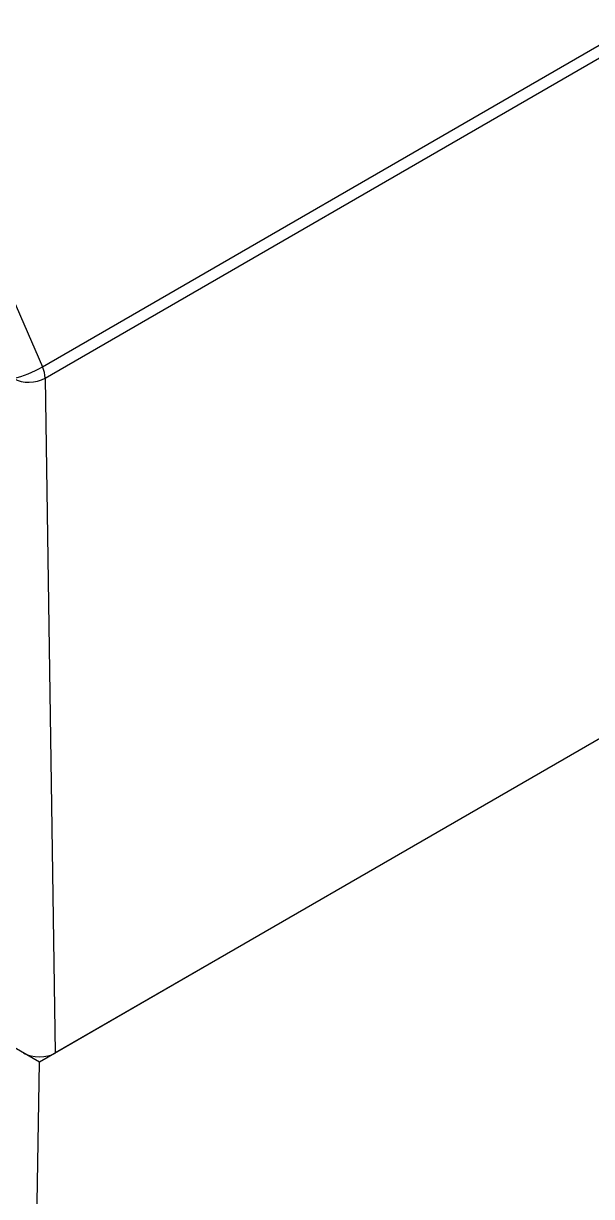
# Model space of a CAD drawing. Extents: x 7 to 135, y 1 to 99.
# Drawn here: x 97.342 to 98.099, y 77.92 to 79.483 of the extents above; entities that cross this region are included whole.
import ezdxf

# ---------------------------------------------------------------- set-up
doc = ezdxf.new("R2010")
doc.units = 0
doc.header["$MEASUREMENT"] = 0
doc.layers.add('OBJECT', color=7, linetype='CONTINUOUS')

msp = doc.modelspace()

# ---------------------------------------------------------------- linework, layer by layer
at = {"layer": 'OBJECT'}
for p, q in [((97.0987, 79.6433), (97.3677, 79.0254)), ((97.3677, 79.0254), (98.118, 79.4586)), ((98.1216, 79.4433), (97.3713, 79.0101)), ((97.3713, 79.0101), (97.3848, 78.1114)), ((98.16, 78.5589), (97.3636, 78.0991)), ((98.16, 78.5589), (97.3848, 78.1114)), ((97.3636, 78.0991), (97.2895, 78.1419)), ((97.3502, 77.2231), (97.3636, 78.0991))]:
    msp.add_line(p, q, dxfattribs=at)
for centre, radius, start, end in [((97.2916, 79.1574), 0.1523, 284.1621, 299.9677), ((97.3307, 79.0087), 0.0406, 2.0793, 24.3857), ((97.3497, 79.0517), 0.0468, 243.6425, 297.5175)]:
    msp.add_arc(centre, radius, start, end, dxfattribs=at)
msp.add_ellipse((97.3636, 78.1236), major_axis=(0.03, 0), ratio=0.577288, start_param=3.927143, end_param=5.497939, dxfattribs=at)

doc.saveas('drawing.dxf')
